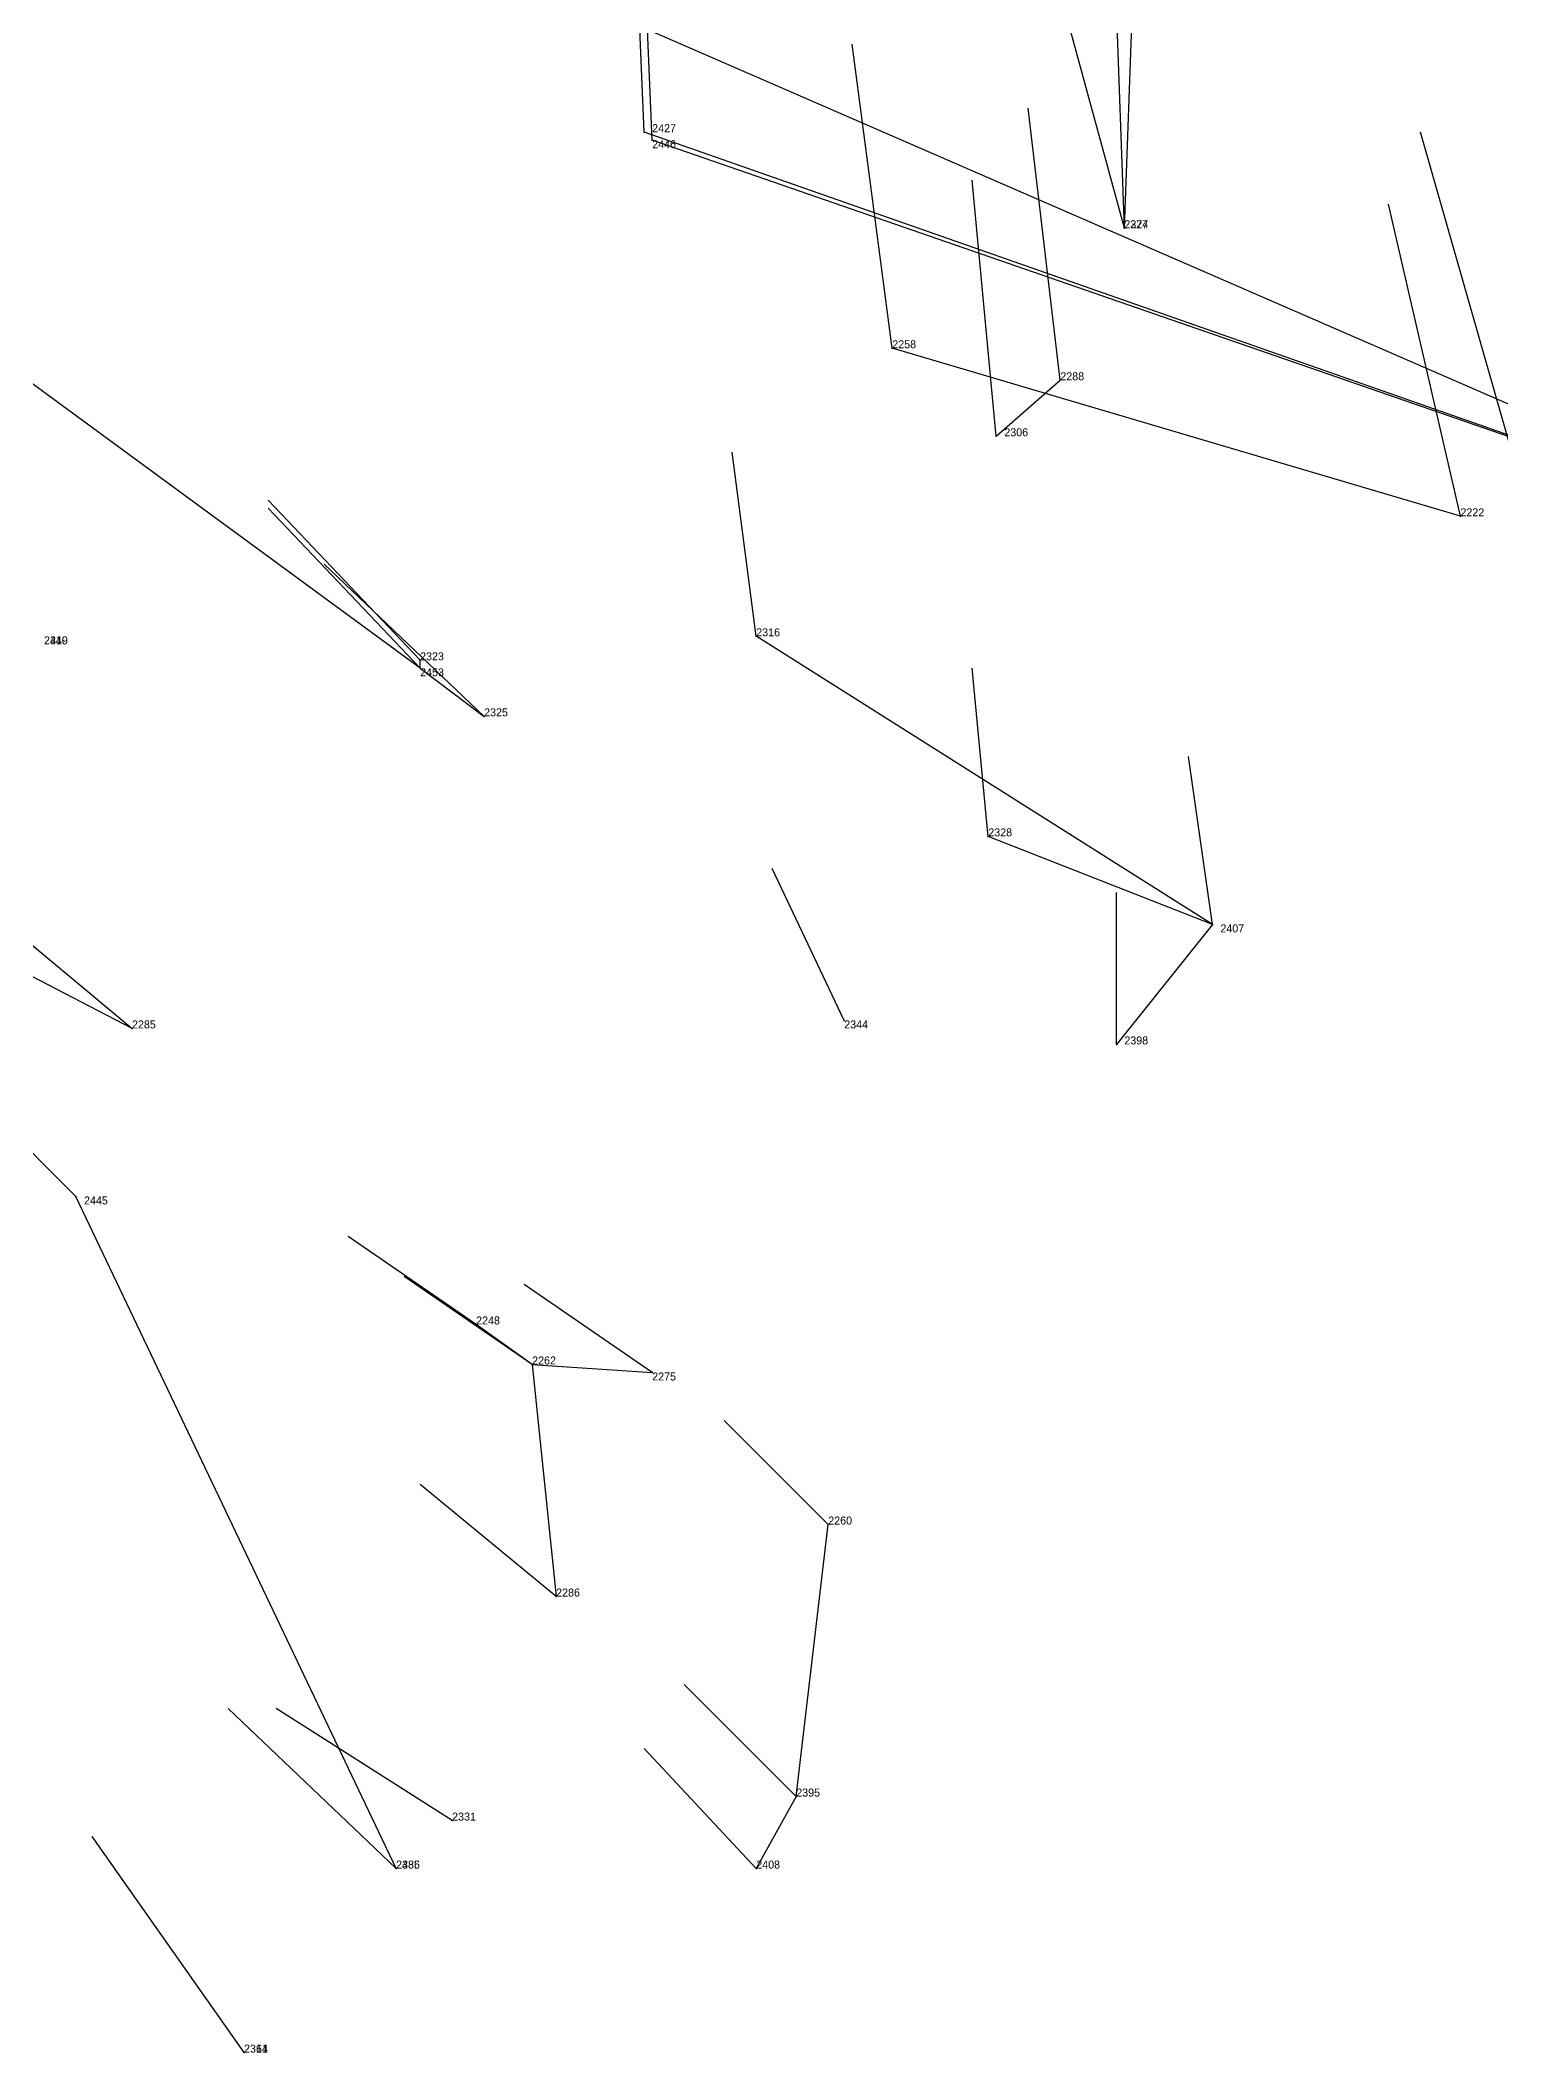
# Model space of a CAD drawing. Extents: x -747426.44 to -747424.45, y -964659.9 to -964657.28.
# Drawn here: x -747425.9495 to -747425.767, y -964659.5 to -964659.2485 of the extents above; entities that cross this region are included whole.
import ezdxf

# ---------------------------------------------------------------- set-up
doc = ezdxf.new("R2010")
doc.units = 0
for name, color, linetype in [('Facilities', 3, 'CONTINUOUS'), ('Facilities_lines', 3, 'CONTINUOUS'), ('Normals', 1, 'CONTINUOUS'), ('Source_points', 5, 'CONTINUOUS'), ('Text', 3, 'CONTINUOUS')]:
    doc.layers.add(name, color=color, linetype=linetype)

msp = doc.modelspace()

# ---------------------------------------------------------------- linework, layer by layer
at = {"layer": 'Facilities', "color": 3}
for p in [(-747425.814, -964659.272, 137.597), (-747425.83, -964659.298, 137.636), (-747425.772, -964659.308, 137.623), (-747425.902, -964659.327, 137.612), (-747425.803, -964659.359, 137.634), (-747425.849, -964659.371, 137.611), (-747425.888, -964659.414, 137.63), (-747425.855, -964659.468, 137.617), (-747425.898, -964659.471, 137.633), (-747425.905, -964659.477, 137.643), (-747425.924, -964659.5, 137.643)]:
    msp.add_point(p, dxfattribs=at)
at = {"layer": 'Facilities_lines', "color": 3}
for p, q in [((-747425.814, -964659.272, 137.597), (-747425.81, -964659.161, 137.51)), ((-747425.814, -964659.272, 137.597), (-747425.823, -964659.239, 137.583)), ((-747425.902, -964659.327, 137.612), (-747426.011, -964659.247, 137.586)), ((-747425.72, -964659.314, 137.589), (-747425.874, -964659.247, 137.619)), ((-747425.72, -964659.314, 137.589), (-747425.874, -964659.26, 137.629)), ((-747425.72, -964659.314, 137.589), (-747425.873, -964659.261, 137.62)), ((-747425.814, -964659.272, 137.597), (-747425.814, -964659.272, 137.597)), ((-747425.772, -964659.308, 137.623), (-747425.843, -964659.287, 137.615)), ((-747425.83, -964659.298, 137.636), (-747425.822, -964659.291, 137.627)), ((-747425.803, -964659.359, 137.634), (-747425.86, -964659.323, 137.616)), ((-747425.902, -964659.327, 137.612), (-747425.902, -964659.326, 137.622)), ((-747425.902, -964659.327, 137.612), (-747425.894, -964659.333, 137.613)), ((-747425.968, -964659.347, 137.598), (-747425.938, -964659.372, 137.602)), ((-747425.803, -964659.359, 137.634), (-747425.831, -964659.348, 137.62)), ((-747425.803, -964659.359, 137.634), (-747425.815, -964659.374, 137.624)), ((-747425.905, -964659.477, 137.643), (-747425.945, -964659.393, 137.613)), ((-747425.888, -964659.414, 137.63), (-747425.895, -964659.409, 137.619)), ((-747425.888, -964659.414, 137.63), (-747425.873, -964659.415, 137.611)), ((-747425.888, -964659.414, 137.63), (-747425.885, -964659.443, 137.622)), ((-747425.855, -964659.468, 137.617), (-747425.851, -964659.434, 137.615)), ((-747425.855, -964659.468, 137.617), (-747425.86, -964659.477, 137.607)), ((-747425.905, -964659.477, 137.643), (-747425.905, -964659.477, 137.643)), ((-747425.924, -964659.5, 137.643), (-747425.924, -964659.5, 137.643))]:
    msp.add_line(p, q, dxfattribs=at)
at = {"layer": 'Normals', "color": 1}
for p, q in [((-747425.874, -964659.26, 137.629), (-747425.876, -964659.212, 137.717)), ((-747425.873, -964659.261, 137.62), (-747425.875, -964659.213, 137.708)), ((-747425.814, -964659.272, 137.597), (-747425.816, -964659.215, 137.679)), ((-747425.814, -964659.272, 137.597), (-747425.816, -964659.215, 137.679)), ((-747425.843, -964659.287, 137.615), (-747425.848, -964659.249, 137.707)), ((-747425.822, -964659.291, 137.627), (-747425.826, -964659.257, 137.721)), ((-747425.765, -964659.302, 137.613), (-747425.777, -964659.26, 137.703)), ((-747425.83, -964659.298, 137.636), (-747425.833, -964659.266, 137.731)), ((-747425.772, -964659.308, 137.623), (-747425.781, -964659.269, 137.715)), ((-747425.86, -964659.323, 137.616), (-747425.863, -964659.3, 137.713)), ((-747425.902, -964659.326, 137.622), (-747425.921, -964659.306, 137.718)), ((-747425.902, -964659.327, 137.612), (-747425.921, -964659.307, 137.708)), ((-747425.894, -964659.333, 137.613), (-747425.914, -964659.314, 137.709)), ((-747425.831, -964659.348, 137.62), (-747425.833, -964659.327, 137.718)), ((-747425.803, -964659.359, 137.634), (-747425.806, -964659.338, 137.732)), ((-747425.849, -964659.371, 137.611), (-747425.858, -964659.352, 137.709)), ((-747425.815, -964659.374, 137.624), (-747425.815, -964659.355, 137.722)), ((-747425.938, -964659.372, 137.602), (-747425.965, -964659.358, 137.697)), ((-747425.945, -964659.393, 137.613), (-747425.965, -964659.373, 137.709)), ((-747425.895, -964659.409, 137.619), (-747425.911, -964659.398, 137.717)), ((-747425.888, -964659.414, 137.63), (-747425.904, -964659.403, 137.728)), ((-747425.873, -964659.415, 137.611), (-747425.889, -964659.404, 137.709)), ((-747425.851, -964659.434, 137.615), (-747425.864, -964659.421, 137.713)), ((-747425.885, -964659.443, 137.622), (-747425.902, -964659.429, 137.72)), ((-747425.855, -964659.468, 137.617), (-747425.869, -964659.454, 137.715)), ((-747425.905, -964659.477, 137.643), (-747425.926, -964659.457, 137.739)), ((-747425.905, -964659.477, 137.643), (-747425.926, -964659.457, 137.739)), ((-747425.898, -964659.471, 137.633), (-747425.92, -964659.457, 137.73)), ((-747425.86, -964659.477, 137.607), (-747425.874, -964659.462, 137.705)), ((-747425.924, -964659.5, 137.643), (-747425.943, -964659.473, 137.737)), ((-747425.924, -964659.5, 137.643), (-747425.943, -964659.473, 137.737))]:
    msp.add_line(p, q, dxfattribs=at)
at = {"layer": 'Source_points', "color": 5}
for p in [(-747425.874, -964659.26, 137.629), (-747425.873, -964659.261, 137.62), (-747425.814, -964659.272, 137.597), (-747425.843, -964659.287, 137.615), (-747425.822, -964659.291, 137.627), (-747425.86, -964659.323, 137.616), (-747425.902, -964659.326, 137.622), (-747425.894, -964659.333, 137.613), (-747425.831, -964659.348, 137.62), (-747425.938, -964659.372, 137.602), (-747425.815, -964659.374, 137.624), (-747425.945, -964659.393, 137.613), (-747425.895, -964659.409, 137.619), (-747425.873, -964659.415, 137.611), (-747425.851, -964659.434, 137.615), (-747425.885, -964659.443, 137.622), (-747425.905, -964659.477, 137.643), (-747425.86, -964659.477, 137.607), (-747425.924, -964659.5, 137.643)]:
    msp.add_point(p, dxfattribs=at)

# ---------------------------------------------------------------- texts
at = {"layer": 'Text', "color": 3}
for s, p in [('2427', (-747425.873, -964659.26, 137.629)), ('2446', (-747425.873, -964659.262, 137.62)), ('2324', (-747425.814, -964659.272, 137.597)), ('2277', (-747425.814, -964659.272, 137.597)), ('2258', (-747425.843, -964659.287, 137.615)), ('2288', (-747425.822, -964659.291, 137.627)), ('2306', (-747425.829, -964659.298, 137.636)), ('2222', (-747425.772, -964659.308, 137.623)), ('2316', (-747425.86, -964659.323, 137.616)), ('2419', (-747425.949, -964659.324, 137.607)), ('2340', (-747425.949, -964659.324, 137.607)), ('2323', (-747425.902, -964659.326, 137.622)), ('2453', (-747425.902, -964659.328, 137.612)), ('2325', (-747425.894, -964659.333, 137.613)), ('2328', (-747425.831, -964659.348, 137.62)), ('2407', (-747425.802, -964659.36, 137.634)), ('2285', (-747425.938, -964659.372, 137.602)), ('2344', (-747425.849, -964659.372, 137.611)), ('2398', (-747425.814, -964659.374, 137.624)), ('2445', (-747425.944, -964659.394, 137.613)), ('2248', (-747425.895, -964659.409, 137.619)), ('2262', (-747425.888, -964659.414, 137.63)), ('2275', (-747425.873, -964659.416, 137.611)), ('2260', (-747425.851, -964659.434, 137.615)), ('2286', (-747425.885, -964659.443, 137.622)), ('2395', (-747425.855, -964659.468, 137.617)), ('2331', (-747425.898, -964659.471, 137.633)), ('2435', (-747425.905, -964659.477, 137.643)), ('2386', (-747425.905, -964659.477, 137.643)), ('2408', (-747425.86, -964659.477, 137.607)), ('2361', (-747425.924, -964659.5, 137.643)), ('2314', (-747425.924, -964659.5, 137.643))]:
    msp.add_text(s, height=0.001, dxfattribs=at).set_placement(p)

doc.saveas('drawing.dxf')
